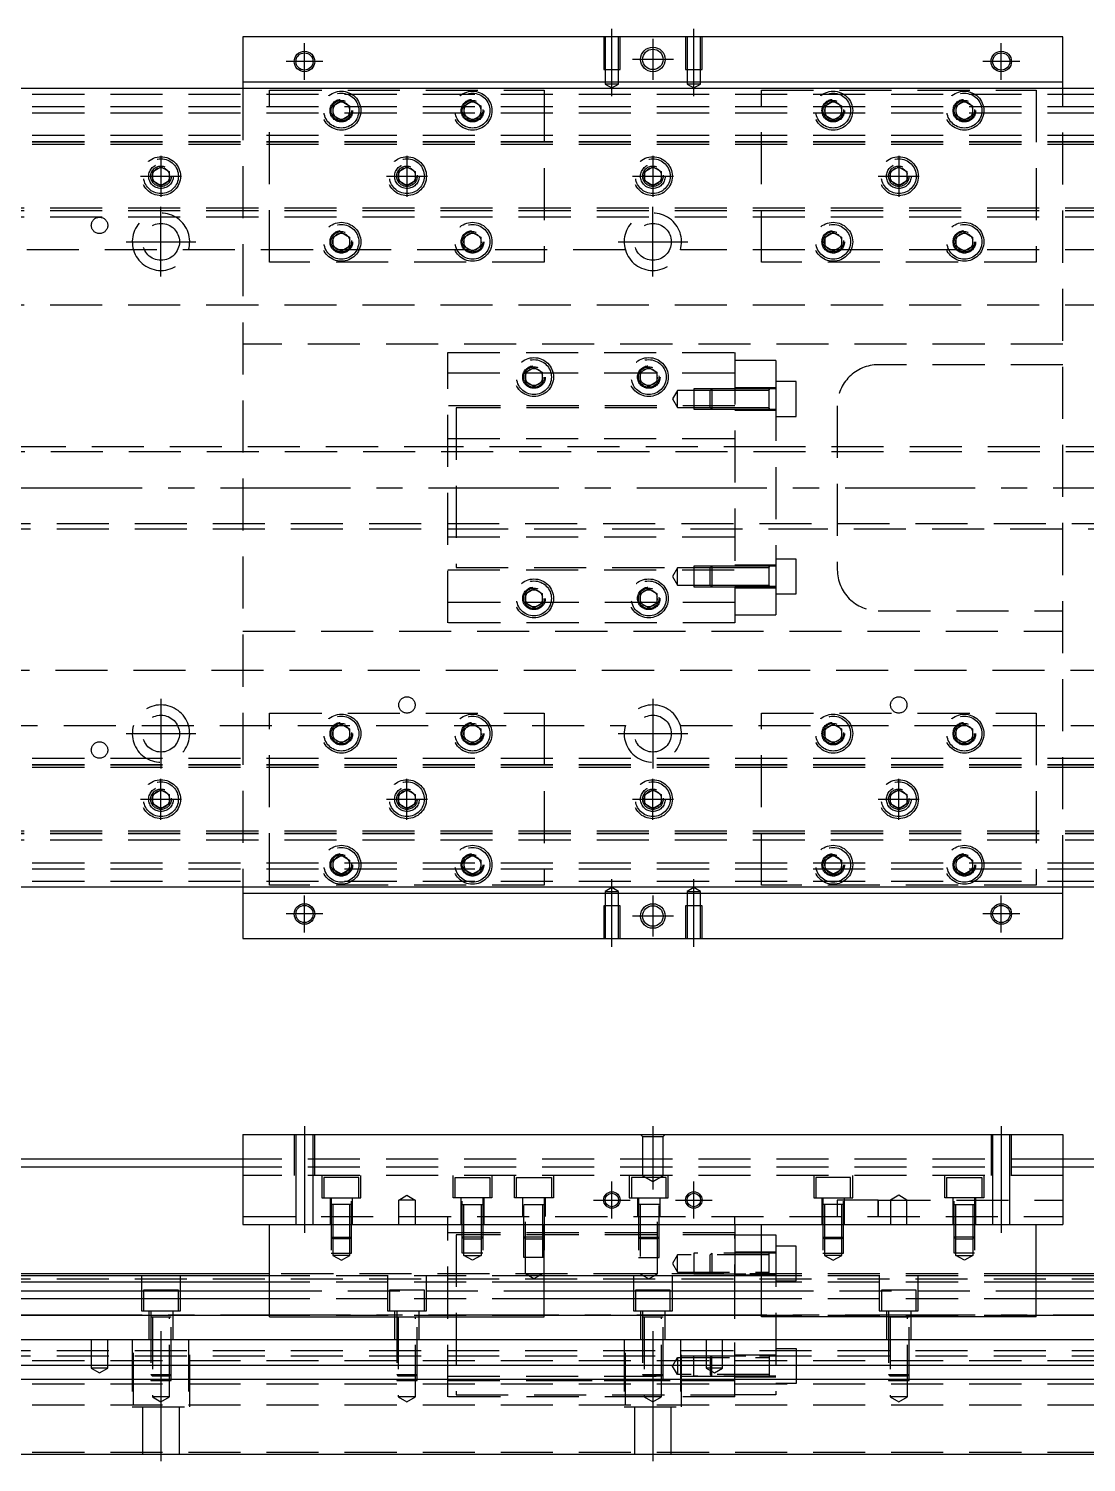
# Model space of a CAD drawing. Extents: x -13 to 990, y -270 to 112.
# Drawn here: x 244.7 to 502.7, y -237.8 to 112 of the extents above; entities that cross this region are included whole.
import ezdxf

# ---------------------------------------------------------------- set-up
doc = ezdxf.new("R2010")
doc.units = 0
doc.linetypes.add('CENTER', pattern=[50.8, 31.75, -6.35, 6.35, -6.35])
doc.linetypes.add('DASHED', pattern=[19.05, 12.7, -6.35])
doc.layers.get('0').update_dxf_attribs({"linetype": 'CONTINUOUS'})
doc.layers.add('CENTER', color=1, linetype='CENTER')

msp = doc.modelspace()

# ---------------------------------------------------------------- linework, layer by layer
at = {"color": 7, "linetype": 'CONTINUOUS'}
for p, q in [((497, 110), (297, 110)), ((297, 110), (297, 99)), ((497, 99), (497, 110)), ((297, 99), (497, 99)), ((297, 99), (297, 97.5)), ((497, 97.5), (497, 99)), ((3, 97.5), (791, 97.5)), ((791, -97.5), (3, -97.5)), ((297, -97.5), (297, -99)), ((497, -99), (497, -97.5)), ((497, -99), (297, -99)), ((297, -99), (297, -110)), ((497, -110), (497, -99)), ((297, -110), (497, -110)), ((297, -157.79), (297, -179.79)), ((297, -157.79), (497, -157.79)), ((497, -157.79), (497, -179.79)), ((297, -163.79), (3, -163.79)), ((791, -163.79), (497, -163.79)), ((297, -165.79), (11, -165.79)), ((783, -165.79), (497, -165.79)), ((297, -179.79), (497, -179.79)), ((303.5, -202.29), (303.5, -179.79)), ((370.5, -202.29), (370.5, -179.79)), ((417, -179.79), (417, -192.29)), ((423.5, -202.29), (423.5, -179.79)), ((490.5, -202.29), (490.5, -179.79)), ((417, -182.29), (423.5, -182.29)), ((303.5, -192.29), (17, -192.29)), ((303.5, -191.79), (45, -191.79)), ((423.5, -192.29), (370.5, -192.29)), ((720, -191.79), (490.5, -191.79)), ((777, -192.29), (490.5, -192.29)), ((303.5, -193.829608), (17, -193.829608)), ((423.5, -193.829608), (370.5, -193.829608)), ((777, -193.829608), (490.5, -193.829608)), ((17, -195.950392), (303.5, -195.950392)), ((303.5, -197.860532), (17, -197.860532)), ((370.5, -195.950392), (423.5, -195.950392)), ((423.5, -197.860532), (370.5, -197.860532)), ((490.5, -195.950392), (777, -195.950392)), ((777, -197.860532), (490.5, -197.860532)), ((303.5, -201.971934), (17, -201.971934)), ((303.5, -202.29), (370.5, -202.29)), ((423.5, -201.971934), (370.5, -201.971934)), ((490.5, -202.29), (423.5, -202.29)), ((777, -201.971934), (490.5, -201.971934)), ((17, -207.79), (777, -207.79)), ((17, -214.09), (777, -214.09)), ((17, -217.49), (777, -217.49)), ((17, -235.79), (777, -235.79))]:
    msp.add_line(p, q, dxfattribs=at)
at = {"color": 3, "linetype": 'DASHED'}
for p, q in [((385.000006, 110), (385.000006, 102)), ((385.35, 110), (385.35, 102)), ((388.65, 102), (388.65, 110)), ((388.999994, 102), (388.999994, 110)), ((405.000006, 110), (405.000006, 102)), ((405.35, 110), (405.35, 102)), ((408.65, 102), (408.65, 110)), ((408.999994, 102), (408.999994, 110)), ((385.000006, 102), (388.999994, 102)), ((385.35, 102), (385.35, 98.5)), ((388.65, 98.5), (388.65, 102)), ((405.000006, 102), (408.999994, 102)), ((405.35, 102), (405.35, 98.5)), ((408.65, 98.5), (408.65, 102)), ((388.65, 98.5), (385.35, 98.5)), ((385.35, 98.5), (387, 97.547372)), ((387, 97.547372), (388.65, 98.5)), ((408.65, 98.5), (405.35, 98.5)), ((405.35, 98.5), (407, 97.547372)), ((407, 97.547372), (408.65, 98.5)), ((17, 96), (777, 96)), ((297, 97.5), (297, -97.5)), ((303.5, 97), (370.5, 97)), ((303.5, 55), (303.5, 97)), ((370.5, 97), (370.5, 55)), ((423.5, 55), (423.5, 97)), ((423.5, 97), (490.5, 97)), ((490.5, 97), (490.5, 55)), ((497, -97.5), (497, 97.5)), ((17, 93), (777, 93)), ((17, 91.5), (777, 91.5)), ((318.5, 92), (318.512884, 92.253488)), ((319, 93.1547), (321, 94.309402)), ((319, 90.8453), (319, 93.1547)), ((321, 94.309402), (323, 93.1547)), ((323, 93.1547), (323, 90.8453)), ((351, 93.1547), (353, 94.309402)), ((351, 90.8453), (351, 93.1547)), ((353, 94.309402), (355, 93.1547)), ((355, 93.1547), (355, 90.8453)), ((355.483582, 92.286038), (355.5, 92)), ((439, 93.1547), (441, 94.309402)), ((439, 90.8453), (439, 93.1547)), ((441, 94.309402), (443, 93.1547)), ((443, 93.1547), (443, 90.8453)), ((443.483582, 92.286038), (443.5, 92)), ((471, 93.1547), (473, 94.309402)), ((471, 90.8453), (471, 93.1547)), ((473, 94.309402), (475, 93.1547)), ((475, 93.1547), (475, 90.8453)), ((475.483582, 92.286038), (475.5, 92)), ((321, 89.690598), (319, 90.8453)), ((323, 90.8453), (321, 89.690598)), ((353, 89.690598), (351, 90.8453)), ((355, 90.8453), (353, 89.690598)), ((441, 89.690598), (439, 90.8453)), ((443, 90.8453), (441, 89.690598)), ((473, 89.690598), (471, 90.8453)), ((475, 90.8453), (473, 89.690598)), ((17, 86), (777, 86)), ((17, 84.460392), (777, 84.460392)), ((17, 84.403994), (777, 84.403994)), ((17, 83.8), (777, 83.8)), ((275, 77.1547), (277, 78.309402)), ((275, 74.8453), (275, 77.1547)), ((277, 78.309402), (279, 77.1547)), ((279, 77.1547), (279, 74.8453)), ((335, 77.1547), (337, 78.309402)), ((335, 74.8453), (335, 77.1547)), ((337, 78.309402), (339, 77.1547)), ((339, 77.1547), (339, 74.8453)), ((395, 77.1547), (397, 78.309402)), ((395, 74.8453), (395, 77.1547)), ((397, 78.309402), (399, 77.1547)), ((399, 77.1547), (399, 74.8453)), ((455, 77.1547), (457, 78.309402)), ((455, 74.8453), (455, 77.1547)), ((457, 78.309402), (459, 77.1547)), ((459, 77.1547), (459, 74.8453)), ((274.5, 76), (274.534018, 76.411016)), ((277, 73.690598), (275, 74.8453)), ((279, 74.8453), (277, 73.690598)), ((337, 73.690598), (335, 74.8453)), ((339, 74.8453), (337, 73.690598)), ((339.483582, 76.286038), (339.5, 76)), ((397, 73.690598), (395, 74.8453)), ((399, 74.8453), (397, 73.690598)), ((399.483582, 76.286038), (399.5, 76)), ((454.5, 76), (454.534018, 76.411016)), ((457, 73.690598), (455, 74.8453)), ((459, 74.8453), (457, 73.690598)), ((777, 68.2), (17, 68.2)), ((777, 67.596006), (17, 67.596006)), ((777, 67.539608), (17, 67.539608)), ((777, 66), (17, 66)), ((319, 61.1547), (321, 62.309402)), ((319, 58.8453), (319, 61.1547)), ((321, 62.309402), (323, 61.1547)), ((323, 61.1547), (323, 58.8453)), ((323.483582, 60.286038), (323.5, 60)), ((350.5, 60), (350.518502, 60.303588)), ((351, 61.1547), (353, 62.309402)), ((351, 58.8453), (351, 61.1547)), ((353, 62.309402), (355, 61.1547)), ((355, 61.1547), (355, 58.8453)), ((439, 61.1547), (441, 62.309402)), ((439, 58.8453), (439, 61.1547)), ((441, 62.309402), (443, 61.1547)), ((443, 61.1547), (443, 58.8453)), ((443.483582, 60.286038), (443.5, 60)), ((470.5, 60), (470.512884, 60.253488)), ((471, 61.1547), (473, 62.309402)), ((471, 58.8453), (471, 61.1547)), ((473, 62.309402), (475, 61.1547)), ((475, 61.1547), (475, 58.8453)), ((390.291796, 58), (43.708204, 58)), ((321, 57.690598), (319, 58.8453)), ((323, 58.8453), (321, 57.690598)), ((353, 57.690598), (351, 58.8453)), ((355, 58.8453), (353, 57.690598)), ((510.291796, 58), (403.708204, 58)), ((441, 57.690598), (439, 58.8453)), ((443, 58.8453), (441, 57.690598)), ((473, 57.690598), (471, 58.8453)), ((475, 58.8453), (473, 57.690598)), ((370.5, 55), (303.5, 55)), ((490.5, 55), (423.5, 55)), ((777, 44.5), (22.640312, 44.5)), ((497, 35), (297, 35)), ((347, 33), (417, 33)), ((347, -33), (347, 33)), ((417, 33), (417, -33)), ((347, 28), (417, 28)), ((366, 28.1547), (368, 29.309402)), ((366, 25.8453), (366, 28.1547)), ((368, 29.309402), (370, 28.1547)), ((370, 28.1547), (370, 25.8453)), ((394, 28.1547), (396, 29.309402)), ((394, 25.8453), (394, 28.1547)), ((396, 29.309402), (398, 28.1547)), ((398, 28.1547), (398, 25.8453)), ((427, 31), (417, 31)), ((427, 31), (427, 24.098756)), ((497, 30), (452, 30)), ((365.5, 27), (365.518502, 27.303588)), ((368, 24.690598), (366, 25.8453)), ((370, 25.8453), (368, 24.690598)), ((396, 24.690598), (394, 25.8453)), ((398, 25.8453), (396, 24.690598)), ((398.483582, 27.286038), (398.5, 27)), ((432, 25.900636), (427, 25.900636)), ((432, 17.400636), (432, 25.900636)), ((403, 23.750636), (401.787564, 21.650636)), ((401.787564, 21.650636), (403, 19.550636)), ((403, 19.550636), (403, 23.750636)), ((407, 23.750636), (403, 23.750636)), ((407, 24.15063), (407, 19.15064)), ((411.39998, 24.15063), (407, 24.15063)), ((410.99998, 23.750636), (407, 23.750636)), ((411.4, 24.150636), (411, 23.750636)), ((411, 19.550636), (411, 23.750636)), ((417, 23.750636), (411, 23.750636)), ((417, 23.750636), (411, 23.750636)), ((411.4, 24.150636), (411.4, 19.150636)), ((417, 24.150636), (411.4, 24.150636)), ((417, 24.15063), (411.4, 24.15063)), ((427, 24.400636), (417, 24.400636)), ((427, 24.098756), (417, 24.098756)), ((425.405, 24.150636), (417.00002, 24.150636)), ((425.4, 23.750636), (417.00002, 23.750636)), ((427, 24.150636), (425.395, 24.150636)), ((425.4, 19.15063), (425.4, 24.15064)), ((425.4, 19.15063), (425.4, 24.15064)), ((425.4, 23.893236), (425.4, 24.150636)), ((425.4, 24.150636), (425.4, 23.893186)), ((427, 24.098756), (427, -24.098756)), ((417, 20), (347, 20)), ((349, 19.5), (349, -19.5)), ((417, 19.5), (349, 19.5)), ((403, 19.550636), (407, 19.550636)), ((407, 19.550636), (410.99998, 19.550636)), ((407, 19.15064), (411.39998, 19.15064)), ((411, 19.550636), (417, 19.550636)), ((411, 19.550636), (411.4, 19.150636)), ((411, 19.550636), (417, 19.550636)), ((411.4, 19.15064), (417, 19.15064)), ((411.4, 19.150636), (417, 19.150636)), ((417, 18.900636), (427, 18.900636)), ((417.00002, 19.550636), (425.4, 19.550636)), ((417.00002, 19.150636), (425.405, 19.150636)), ((425.395, 19.150636), (427, 19.150636)), ((425.4, 19.408102), (425.4, 19.150636)), ((425.4, 19.150636), (425.4, 19.408084)), ((442, 20), (442, -20)), ((427, 17.400636), (432, 17.400636)), ((347, 12), (417, 12)), ((348.99998, 10), (42, 10)), ((720, 8.75), (42, 8.75)), ((427, 10), (349, 10)), ((427, 10), (349, 10)), ((427, 9.999994), (349, 9.999994)), ((720.005, 10), (427.00002, 10)), ((42, -8.75), (720, -8.75)), ((42, -10), (348.99998, -10)), ((349, -9.999994), (427, -9.999994)), ((349, -10), (427, -10)), ((349, -10), (427, -10)), ((427.00002, -10), (720.005, -10)), ((347, -12), (417, -12)), ((432, -17.400636), (427, -17.400636)), ((432, -25.900636), (432, -17.400636)), ((347, -20), (417, -20)), ((349, -19.5), (417, -19.5)), ((403, -19.550636), (401.787564, -21.650636)), ((403, -23.750636), (403, -19.550636)), ((407, -19.550636), (403, -19.550636)), ((407, -19.15064), (407, -24.15063)), ((411.39998, -19.15064), (407, -19.15064)), ((410.99998, -19.550636), (407, -19.550636)), ((411.4, -19.150636), (411, -19.550636)), ((411, -23.750636), (411, -19.550636)), ((417, -19.550636), (411, -19.550636)), ((417, -19.550636), (411, -19.550636)), ((411.4, -19.150636), (411.4, -24.150636)), ((417, -19.150636), (411.4, -19.150636)), ((417, -19.15064), (411.4, -19.15064)), ((427, -18.900636), (417, -18.900636)), ((425.405, -19.150636), (417.00002, -19.150636)), ((425.4, -19.550636), (417.00002, -19.550636)), ((427, -19.150636), (425.395, -19.150636)), ((425.4, -24.15064), (425.4, -19.15063)), ((425.4, -24.15064), (425.4, -19.15063)), ((425.4, -19.550636), (425.4, -19.15063)), ((425.4, -19.408034), (425.4, -19.150636)), ((425.4, -19.150636), (425.4, -19.408084)), ((401.787564, -21.650636), (403, -23.750636)), ((403, -23.750636), (407, -23.750636)), ((407, -23.750636), (410.99998, -23.750636)), ((407, -24.15063), (411.39998, -24.15063)), ((411, -23.750636), (417, -23.750636)), ((411, -23.750636), (411.4, -24.150636)), ((411, -23.750636), (417, -23.750636)), ((411.4, -24.15063), (417, -24.15063)), ((411.4, -24.150636), (417, -24.150636)), ((427, -24.098756), (417, -24.098756)), ((417, -24.400636), (427, -24.400636)), ((417.00002, -23.750636), (425.4, -23.750636)), ((417.00002, -24.150636), (425.405, -24.150636)), ((425.395, -24.150636), (427, -24.150636)), ((425.4, -24.15064), (425.4, -23.750636)), ((425.4, -23.893168), (425.4, -24.150636)), ((425.4, -24.150636), (425.4, -23.893186)), ((427, -24.098756), (427, -31)), ((365.5, -27), (365.518502, -26.696412)), ((366, -25.8453), (368, -24.690598)), ((366, -28.1547), (366, -25.8453)), ((368, -24.690598), (370, -25.8453)), ((370, -25.8453), (370, -28.1547)), ((394, -25.8453), (396, -24.690598)), ((394, -28.1547), (394, -25.8453)), ((396, -24.690598), (398, -25.8453)), ((398, -25.8453), (398, -28.1547)), ((398.483582, -26.713962), (398.5, -27)), ((427, -25.900636), (432, -25.900636)), ((417, -28), (347, -28)), ((368, -29.309402), (366, -28.1547)), ((370, -28.1547), (368, -29.309402)), ((396, -29.309402), (394, -28.1547)), ((398, -28.1547), (396, -29.309402)), ((417, -31), (427, -31)), ((452, -30), (497, -30)), ((417, -33), (347, -33)), ((297, -35), (497, -35)), ((22.640312, -44.5), (777, -44.5)), ((303.5, -97), (303.5, -55)), ((303.5, -55), (370.5, -55)), ((370.5, -55), (370.5, -97)), ((423.5, -55), (490.5, -55)), ((423.5, -97), (423.5, -55)), ((490.5, -55), (490.5, -97)), ((43.708204, -58), (390.291796, -58)), ((319, -58.8453), (321, -57.690598)), ((319, -61.1547), (319, -58.8453)), ((321, -57.690598), (323, -58.8453)), ((323, -58.8453), (323, -61.1547)), ((351, -58.8453), (353, -57.690598)), ((351, -61.1547), (351, -58.8453)), ((353, -57.690598), (355, -58.8453)), ((355, -58.8453), (355, -61.1547)), ((403.708204, -58), (510.291796, -58)), ((439, -58.8453), (441, -57.690598)), ((439, -61.1547), (439, -58.8453)), ((441, -57.690598), (443, -58.8453)), ((443, -58.8453), (443, -61.1547)), ((471, -58.8453), (473, -57.690598)), ((471, -61.1547), (471, -58.8453)), ((473, -57.690598), (475, -58.8453)), ((475, -58.8453), (475, -61.1547)), ((321, -62.309402), (319, -61.1547)), ((323, -61.1547), (321, -62.309402)), ((323.483582, -59.713962), (323.5, -60)), ((350.5, -60), (350.512884, -59.746512)), ((353, -62.309402), (351, -61.1547)), ((355, -61.1547), (353, -62.309402)), ((441, -62.309402), (439, -61.1547)), ((443, -61.1547), (441, -62.309402)), ((443.483582, -59.713962), (443.5, -60)), ((470.5, -60), (470.512884, -59.746512)), ((473, -62.309402), (471, -61.1547)), ((475, -61.1547), (473, -62.309402)), ((17, -66), (777, -66)), ((17, -67.539608), (777, -67.539608)), ((17, -67.596006), (777, -67.596006)), ((17, -68.2), (777, -68.2)), ((275, -74.8453), (277, -73.690598)), ((275, -77.1547), (275, -74.8453)), ((277, -73.690598), (279, -74.8453)), ((279, -74.8453), (279, -77.1547)), ((279.483582, -75.713962), (279.5, -76)), ((334.5, -76), (334.534018, -75.588984)), ((335, -74.8453), (337, -73.690598)), ((335, -77.1547), (335, -74.8453)), ((337, -73.690598), (339, -74.8453)), ((339, -74.8453), (339, -77.1547)), ((395, -74.8453), (397, -73.690598)), ((395, -77.1547), (395, -74.8453)), ((397, -73.690598), (399, -74.8453)), ((399, -74.8453), (399, -77.1547)), ((399.483582, -75.713962), (399.5, -76)), ((455, -74.8453), (457, -73.690598)), ((455, -77.1547), (455, -74.8453)), ((457, -73.690598), (459, -74.8453)), ((459, -74.8453), (459, -77.1547)), ((459.483582, -75.713962), (459.5, -76)), ((277, -78.309402), (275, -77.1547)), ((279, -77.1547), (277, -78.309402)), ((337, -78.309402), (335, -77.1547)), ((339, -77.1547), (337, -78.309402)), ((397, -78.309402), (395, -77.1547)), ((399, -77.1547), (397, -78.309402)), ((457, -78.309402), (455, -77.1547)), ((459, -77.1547), (457, -78.309402)), ((777, -83.8), (17, -83.8)), ((777, -84.403994), (17, -84.403994)), ((777, -84.460392), (17, -84.460392)), ((777, -86), (17, -86)), ((319, -90.8453), (321, -89.690598)), ((319, -93.1547), (319, -90.8453)), ((321, -89.690598), (323, -90.8453)), ((323, -90.8453), (323, -93.1547)), ((351, -90.8453), (353, -89.690598)), ((351, -93.1547), (351, -90.8453)), ((353, -89.690598), (355, -90.8453)), ((355, -90.8453), (355, -93.1547)), ((439, -90.8453), (441, -89.690598)), ((439, -93.1547), (439, -90.8453)), ((441, -89.690598), (443, -90.8453)), ((443, -90.8453), (443, -93.1547)), ((471, -90.8453), (473, -89.690598)), ((471, -93.1547), (471, -90.8453)), ((473, -89.690598), (475, -90.8453)), ((475, -90.8453), (475, -93.1547)), ((17, -91.5), (777, -91.5)), ((17, -93), (777, -93)), ((321, -94.309402), (319, -93.1547)), ((323, -93.1547), (321, -94.309402)), ((323.483582, -91.713962), (323.5, -92)), ((350.5, -92), (350.518502, -91.696412)), ((353, -94.309402), (351, -93.1547)), ((355, -93.1547), (353, -94.309402)), ((438.5, -92), (438.518502, -91.696412)), ((441, -94.309402), (439, -93.1547)), ((443, -93.1547), (441, -94.309402)), ((470.5, -92), (470.512884, -91.746512)), ((473, -94.309402), (471, -93.1547)), ((475, -93.1547), (473, -94.309402)), ((17, -96), (777, -96)), ((370.5, -97), (303.5, -97)), ((387, -97.547372), (385.35, -98.5)), ((388.65, -98.5), (387, -97.547372)), ((407, -97.547372), (405.35, -98.5)), ((408.65, -98.5), (407, -97.547372)), ((490.5, -97), (423.5, -97)), ((385.35, -98.5), (388.65, -98.5)), ((385.35, -98.5), (385.35, -102)), ((388.65, -102), (388.65, -98.5)), ((405.35, -98.5), (408.65, -98.5)), ((405.35, -98.5), (405.35, -102)), ((408.65, -102), (408.65, -98.5)), ((388.999994, -102), (385.000006, -102)), ((385.000006, -102), (385.000006, -110)), ((385.35, -102), (385.35, -110)), ((388.65, -110), (388.65, -102)), ((388.999994, -110), (388.999994, -102)), ((408.999994, -102), (405.000006, -102)), ((405.000006, -102), (405.000006, -110)), ((405.35, -102), (405.35, -110)), ((408.65, -110), (408.65, -102)), ((408.999994, -110), (408.999994, -102)), ((309.500006, -157.79), (309.500006, -167.79)), ((309.9, -157.79), (309.9, -167.79)), ((314.1, -167.79), (314.1, -157.79)), ((314.499994, -167.79), (314.499994, -157.79)), ((394.5, -158.29), (394, -157.79)), ((394.5, -158.29), (394.5, -167.79)), ((394.5, -158.29), (399.5, -158.29)), ((399.5, -158.29), (400, -157.79)), ((399.5, -167.79), (399.5, -158.29)), ((479.500006, -157.79), (479.500006, -167.79)), ((479.9, -157.79), (479.9, -167.79)), ((484.1, -167.79), (484.1, -157.79)), ((484.499994, -167.79), (484.499994, -157.79)), ((497, -163.79), (297, -163.79)), ((497, -165.79), (297, -165.79)), ((497, -167.79), (297, -167.79)), ((309.9, -167.79), (309.9, -179.79)), ((314.1, -179.79), (314.1, -167.79)), ((316.25, -167.79), (316.25, -173.29)), ((325.75, -173.29), (325.75, -167.79)), ((348.25, -173.29), (348.25, -167.79)), ((357.75, -167.79), (357.75, -173.29)), ((363.25, -173.29), (363.25, -167.79)), ((372.75, -167.79), (372.75, -173.29)), ((391.25, -167.79), (391.25, -173.29)), ((399.5, -167.79), (394.5, -167.79)), ((394.5, -167.79), (397, -169.233376)), ((397, -169.233376), (399.5, -167.79)), ((400.75, -173.29), (400.75, -167.79)), ((436.25, -167.79), (436.25, -173.29)), ((445.75, -173.29), (445.75, -167.79)), ((468.25, -173.29), (468.25, -167.79)), ((477.75, -167.79), (477.75, -173.29)), ((479.9, -167.79), (479.9, -179.79)), ((484.1, -179.79), (484.1, -167.79)), ((325.25, -168.29), (316.75, -168.29)), ((316.75, -168.29), (316.75, -173.29)), ((325.25, -173.29), (325.25, -168.29)), ((348.75, -168.29), (357.25, -168.29)), ((348.75, -173.29), (348.75, -168.29)), ((357.25, -168.29), (357.25, -173.29)), ((363.75, -168.29), (372.25, -168.29)), ((363.75, -173.29), (363.75, -168.29)), ((372.25, -168.29), (372.25, -173.29)), ((400.25, -168.29), (391.75, -168.29)), ((391.75, -168.29), (391.75, -173.29)), ((400.25, -173.29), (400.25, -168.29)), ((445.25, -168.29), (436.75, -168.29)), ((436.75, -168.29), (436.75, -173.29)), ((445.25, -173.29), (445.25, -168.29)), ((468.75, -168.29), (477.25, -168.29)), ((468.75, -173.29), (468.75, -168.29)), ((477.25, -168.29), (477.25, -173.29)), ((316.25, -173.29), (325.75, -173.29)), ((318.25, -173.29), (318.25, -179.79)), ((323.500006, -174.89), (318.499994, -174.89)), ((318.500006, -173.29), (318.500006, -186.79)), ((318.9, -174.89), (318.9, -187.29)), ((323.1, -187.29), (323.1, -174.89)), ((323.499994, -186.79), (323.499994, -173.29)), ((323.75, -179.79), (323.75, -173.29)), ((335, -173.79), (337, -172.6353)), ((337, -173.79), (335, -173.79)), ((335, -179.79), (335, -173.79)), ((337, -172.6353), (339, -173.79)), ((339, -173.79), (337, -173.79)), ((339, -173.79), (339, -179.79)), ((357.75, -173.29), (348.25, -173.29)), ((350.25, -179.79), (350.25, -173.29)), ((350.499994, -174.89), (355.500006, -174.89)), ((350.500006, -186.79), (350.500006, -173.29)), ((350.9, -187.29), (350.9, -174.89)), ((355.1, -174.89), (355.1, -187.29)), ((355.499994, -173.29), (355.499994, -186.79)), ((355.75, -173.29), (355.75, -179.79)), ((372.75, -173.29), (363.25, -173.29)), ((365.25, -177.79), (365.25, -173.29)), ((365.499994, -174.89), (370.500006, -174.89)), ((365.500006, -187.79), (365.500006, -173.29)), ((365.9, -191.79), (365.9, -174.89)), ((370.1, -174.89), (370.1, -191.79)), ((370.499994, -173.29), (370.499994, -187.79)), ((370.75, -173.29), (370.75, -177.79)), ((391.25, -173.29), (400.75, -173.29)), ((393.25, -173.29), (393.25, -177.79)), ((398.500006, -174.89), (393.499994, -174.89)), ((393.500006, -173.29), (393.500006, -187.79)), ((393.9, -174.89), (393.9, -191.79)), ((398.1, -191.79), (398.1, -174.89)), ((398.499994, -187.79), (398.499994, -173.29)), ((398.75, -177.79), (398.75, -173.29)), ((436.25, -173.29), (445.75, -173.29)), ((438.25, -173.29), (438.25, -179.79)), ((443.500006, -174.89), (438.499994, -174.89)), ((438.500006, -173.29), (438.500006, -186.79)), ((438.9, -174.89), (438.9, -187.29)), ((442, -173.79), (442, -177.79)), ((452, -173.79), (442, -173.79)), ((443.1, -187.29), (443.1, -174.89)), ((443.499994, -186.79), (443.499994, -173.29)), ((443.75, -179.79), (443.75, -173.29)), ((452, -173.79), (497, -173.79)), ((452, -177.79), (452, -173.79)), ((452, -173.79), (452, -177.79)), ((457, -172.6353), (455, -173.79)), ((455, -173.79), (457, -173.79)), ((455, -173.79), (455, -179.79)), ((459, -173.79), (457, -172.6353)), ((457, -173.79), (459, -173.79)), ((459, -179.79), (459, -173.79)), ((477.75, -173.29), (468.25, -173.29)), ((470.25, -179.79), (470.25, -173.29)), ((470.499994, -174.89), (475.500006, -174.89)), ((470.500006, -186.79), (470.500006, -173.29)), ((470.9, -187.29), (470.9, -174.89)), ((475.1, -174.89), (475.1, -187.29)), ((475.499994, -173.29), (475.499994, -186.79)), ((475.75, -173.29), (475.75, -179.79)), ((297, -177.79), (497, -177.79)), ((347, -179.79), (347, -177.79)), ((417, -179.79), (417, -177.79)), ((347, -221.79), (347, -179.79)), ((417, -181.79), (347, -181.79)), ((318.5, -182.89), (323.5, -182.89)), ((318.5, -182.89), (318.9, -183.29)), ((323.1, -183.29), (318.9, -183.29)), ((323.1, -183.29), (323.5, -182.89)), ((417, -182.29), (349, -182.29)), ((349, -182.29), (349, -221.29)), ((355.5, -182.89), (350.5, -182.89)), ((350.9, -183.29), (350.5, -182.89)), ((350.9, -183.29), (355.1, -183.29)), ((355.5, -182.89), (355.1, -183.29)), ((370.5, -182.89), (365.5, -182.89)), ((365.9, -183.29), (365.5, -182.89)), ((365.9, -183.29), (370.1, -183.29)), ((370.5, -182.89), (370.1, -183.29)), ((393.5, -182.89), (398.5, -182.89)), ((393.5, -182.89), (393.9, -183.29)), ((398.1, -183.29), (393.9, -183.29)), ((398.1, -183.29), (398.5, -182.89)), ((417, -221.29), (417, -182.29)), ((423.5, -182.29), (427, -182.29)), ((427, -182.29), (427, -221.29)), ((432, -185.04), (427, -185.04)), ((432, -193.54), (432, -185.04)), ((438.5, -182.89), (443.5, -182.89)), ((438.5, -182.89), (438.9, -183.29)), ((443.1, -183.29), (438.9, -183.29)), ((443.1, -183.29), (443.5, -182.89)), ((475.5, -182.89), (470.5, -182.89)), ((470.9, -183.29), (470.5, -182.89)), ((470.9, -183.29), (475.1, -183.29)), ((475.5, -182.89), (475.1, -183.29)), ((318.500006, -186.79), (323.499994, -186.79)), ((323.1, -187.29), (318.9, -187.29)), ((318.9, -187.29), (321, -188.502436)), ((321, -188.502436), (323.1, -187.29)), ((355.499994, -186.79), (350.500006, -186.79)), ((350.9, -187.29), (355.1, -187.29)), ((353, -188.502436), (350.9, -187.29)), ((355.1, -187.29), (353, -188.502436)), ((370.499994, -187.79), (365.500006, -187.79)), ((393.500006, -187.79), (398.499994, -187.79)), ((403, -187.19), (401.787564, -189.29)), ((403, -191.39), (403, -187.19)), ((425.4, -187.19), (403, -187.19)), ((407, -186.790006), (407, -191.789994)), ((427, -186.790006), (407, -186.790006)), ((411.4, -186.79), (411, -187.19)), ((411, -191.39), (411, -187.19)), ((411.4, -186.79), (411.4, -191.79)), ((427, -186.54), (417, -186.54)), ((425.4, -191.790006), (425.4, -186.789994)), ((438.500006, -186.79), (443.499994, -186.79)), ((443.1, -187.29), (438.9, -187.29)), ((438.9, -187.29), (441, -188.502436)), ((441, -188.502436), (443.1, -187.29)), ((475.499994, -186.79), (470.500006, -186.79)), ((470.9, -187.29), (475.1, -187.29)), ((473, -188.502436), (470.9, -187.29)), ((475.1, -187.29), (473, -188.502436)), ((272.25, -192.29), (272.25, -200.79)), ((281.75, -200.79), (281.75, -192.29)), ((490.5, -191.79), (303.5, -191.79)), ((370.5, -192.29), (303.5, -192.29)), ((332.25, -192.29), (332.25, -200.79)), ((341.75, -200.79), (341.75, -192.29)), ((365.9, -191.79), (370.1, -191.79)), ((368, -193.002436), (365.9, -191.79)), ((370.1, -191.79), (368, -193.002436)), ((392.25, -192.29), (392.25, -200.79)), ((398.1, -191.79), (393.9, -191.79)), ((393.9, -191.79), (396, -193.002436)), ((396, -193.002436), (398.1, -191.79)), ((401.75, -200.79), (401.75, -192.29)), ((401.787564, -189.29), (403, -191.39)), ((403, -191.39), (425.4, -191.39)), ((407, -191.789994), (427, -191.789994)), ((411, -191.39), (411.4, -191.79)), ((417, -192.04), (427, -192.04)), ((417, -221.79), (417, -192.29)), ((490.5, -192.29), (423.5, -192.29)), ((452.25, -192.29), (452.25, -200.79)), ((461.75, -200.79), (461.75, -192.29)), ((42, -193.04), (720, -193.04)), ((281.25, -195.79), (272.75, -195.79)), ((272.75, -195.79), (272.75, -200.79)), ((281.25, -200.79), (281.25, -195.79)), ((370.5, -193.829608), (303.5, -193.829608)), ((341.25, -195.79), (332.75, -195.79)), ((332.75, -195.79), (332.75, -200.79)), ((341.25, -200.79), (341.25, -195.79)), ((401.25, -195.79), (392.75, -195.79)), ((392.75, -195.79), (392.75, -200.79)), ((401.25, -200.79), (401.25, -195.79)), ((490.5, -193.829608), (423.5, -193.829608)), ((427, -193.54), (432, -193.54)), ((461.25, -195.79), (452.75, -195.79)), ((452.75, -195.79), (452.75, -200.79)), ((461.25, -200.79), (461.25, -195.79)), ((303.5, -195.950392), (370.5, -195.950392)), ((370.5, -197.860532), (303.5, -197.860532)), ((423.5, -195.950392), (490.5, -195.950392)), ((490.5, -197.860532), (423.5, -197.860532)), ((272.25, -200.79), (281.75, -200.79)), ((274, -200.79), (274, -207.79)), ((279.500006, -202.39), (274.499994, -202.39)), ((274.500006, -200.79), (274.500006, -217.49)), ((274.9, -202.39), (274.9, -221.79)), ((279.1, -221.79), (279.1, -202.39)), ((279.499994, -217.49), (279.499994, -200.79)), ((280, -207.79), (280, -200.79)), ((370.5, -201.971934), (303.5, -201.971934)), ((332.25, -200.79), (341.75, -200.79)), ((334, -200.79), (334, -207.79)), ((339.500006, -202.39), (334.499994, -202.39)), ((334.500006, -200.79), (334.500006, -217.49)), ((334.9, -202.39), (334.9, -221.79)), ((339.1, -221.79), (339.1, -202.39)), ((339.499994, -217.49), (339.499994, -200.79)), ((340, -207.79), (340, -200.79)), ((392.25, -200.79), (401.75, -200.79)), ((394, -200.79), (394, -207.79)), ((399.500006, -202.39), (394.499994, -202.39)), ((394.500006, -200.79), (394.500006, -217.49)), ((394.9, -202.39), (394.9, -221.79)), ((399.1, -221.79), (399.1, -202.39)), ((399.499994, -217.49), (399.499994, -200.79)), ((400, -207.79), (400, -200.79)), ((490.5, -201.971934), (423.5, -201.971934)), ((452.25, -200.79), (461.75, -200.79)), ((454, -200.79), (454, -207.79)), ((459.500006, -202.39), (454.499994, -202.39)), ((454.500006, -200.79), (454.500006, -217.49)), ((454.9, -202.39), (454.9, -221.79)), ((459.1, -221.79), (459.1, -202.39)), ((459.499994, -217.49), (459.499994, -200.79)), ((460, -207.79), (460, -200.79)), ((260, -207.79), (260, -214.79)), ((264, -214.79), (264, -207.79)), ((270, -207.79), (270, -224.29)), ((270.291796, -223.79), (270.291796, -207.79)), ((283.708204, -207.79), (283.708204, -223.79)), ((284, -224.29), (284, -207.79)), ((390, -207.79), (390, -224.29)), ((390.291796, -223.79), (390.291796, -207.79)), ((403.708204, -207.79), (403.708204, -223.79)), ((404, -224.29), (404, -207.79)), ((410, -207.79), (410, -214.79)), ((414, -214.79), (414, -207.79)), ((17, -212.94), (777, -212.94)), ((42, -210.54), (720, -210.54)), ((42, -211.79), (720, -211.79)), ((401.787564, -214.29), (403, -212.19)), ((403, -212.19), (403, -216.39)), ((403, -212.19), (425.4, -212.19)), ((407, -216.789994), (407, -211.790006)), ((407, -211.790006), (427, -211.790006)), ((411, -212.19), (411.4, -211.79)), ((411, -212.19), (411, -216.39)), ((411.4, -216.79), (411.4, -211.79)), ((417, -211.54), (427, -211.54)), ((425.4, -211.789994), (425.4, -216.790006)), ((427, -210.04), (432, -210.04)), ((432, -210.04), (432, -218.54)), ((264, -214.79), (260, -214.79)), ((260, -214.79), (262, -215.9447)), ((262, -215.9447), (264, -214.79)), ((274.5, -216.39), (279.5, -216.39)), ((274.5, -216.39), (274.9, -216.79)), ((279.1, -216.79), (274.9, -216.79)), ((279.1, -216.79), (279.5, -216.39)), ((334.5, -216.39), (339.5, -216.39)), ((334.5, -216.39), (334.9, -216.79)), ((339.1, -216.79), (334.9, -216.79)), ((339.1, -216.79), (339.5, -216.39)), ((347, -216.79), (417, -216.79)), ((394.5, -216.39), (399.5, -216.39)), ((394.5, -216.39), (394.9, -216.79)), ((399.1, -216.79), (394.9, -216.79)), ((399.1, -216.79), (399.5, -216.39)), ((403, -216.39), (401.787564, -214.29)), ((425.4, -216.39), (403, -216.39)), ((427, -216.789994), (407, -216.789994)), ((414, -214.79), (410, -214.79)), ((410, -214.79), (412, -215.9447)), ((411.4, -216.79), (411, -216.39)), ((412, -215.9447), (414, -214.79)), ((454.5, -216.39), (459.5, -216.39)), ((454.5, -216.39), (454.9, -216.79)), ((459.1, -216.79), (454.9, -216.79)), ((459.1, -216.79), (459.5, -216.39)), ((17, -218.64), (777, -218.64)), ((274.500006, -217.49), (274.500006, -217.79)), ((274.500006, -217.79), (279.499994, -217.79)), ((279.499994, -217.79), (279.499994, -217.49)), ((334.500006, -217.49), (334.500006, -217.79)), ((334.500006, -217.79), (339.499994, -217.79)), ((339.499994, -217.79), (339.499994, -217.49)), ((347, -217.79), (417, -217.79)), ((369.499994, -217.79), (417, -217.79)), ((394.500006, -217.49), (394.500006, -217.79)), ((394.500006, -217.79), (399.499994, -217.79)), ((399.499994, -217.79), (399.499994, -217.49)), ((427, -217.04), (417, -217.04)), ((432, -218.54), (427, -218.54)), ((454.500006, -217.49), (454.500006, -217.79)), ((454.500006, -217.79), (459.499994, -217.79)), ((459.499994, -217.79), (459.499994, -217.49)), ((17, -223.79), (777, -223.79)), ((279.1, -221.79), (274.9, -221.79)), ((274.9, -221.79), (277, -223.002436)), ((277, -223.002436), (279.1, -221.79)), ((339.1, -221.79), (334.9, -221.79)), ((334.9, -221.79), (337, -223.002436)), ((337, -223.002436), (339.1, -221.79)), ((417, -221.79), (347, -221.79)), ((349, -221.29), (417, -221.29)), ((399.1, -221.79), (394.9, -221.79)), ((394.9, -221.79), (397, -223.002436)), ((397, -223.002436), (399.1, -221.79)), ((427, -221.29), (417, -221.29)), ((459.1, -221.79), (454.9, -221.79)), ((454.9, -221.79), (457, -223.002436)), ((457, -223.002436), (459.1, -221.79)), ((270, -224.29), (284, -224.29)), ((272.5, -224.29), (272.5, -235.79)), ((281.5, -235.79), (281.5, -224.29)), ((390, -224.29), (404, -224.29)), ((392.5, -224.29), (392.5, -235.79)), ((401.5, -235.79), (401.5, -224.29)), ((17, -235.29), (777, -235.29))]:
    msp.add_line(p, q, dxfattribs=at)
at = {"color": 3, "linetype": 'CONTINUOUS'}
for centre, radius in [((312, 104), 2.5), ((482, 104), 2.5), ((312, -104), 2.5), ((482, -104), 2.5), ((387, -173.79), 2), ((407, -173.79), 2)]:
    msp.add_circle(centre, radius, dxfattribs=at)
at = {"color": 7, "linetype": 'CONTINUOUS'}
for centre, radius in [((312, 104), 2.1), ((397, 104.5), 3), ((397, 104.5), 2.5), ((482, 104), 2.1), ((312, -104), 2.1), ((397, -104.5), 3), ((397, -104.5), 2.5), ((482, -104), 2.1), ((387, -173.79), 1.65), ((407, -173.79), 1.65)]:
    msp.add_circle(centre, radius, dxfattribs=at)
at = {"color": 3, "linetype": 'DASHED'}
for centre, radius in [((321, 92), 4.75), ((321, 92), 4.25), ((321, 92), 2.75), ((321, 92), 2.5), ((353, 92), 4.75), ((353, 92), 4.25), ((353, 92), 2.75), ((353, 92), 2.5), ((441, 92), 4.75), ((441, 92), 4.25), ((441, 92), 2.75), ((441, 92), 2.5), ((473, 92), 4.75), ((473, 92), 4.25), ((473, 92), 2.75), ((473, 92), 2.5), ((277, 76), 4.75), ((337, 76), 4.75), ((397, 76), 4.75), ((457, 76), 4.75), ((277, 76), 4.25), ((277, 76), 3), ((277, 76), 2.5), ((277, 76), 2.1), ((337, 76), 4.25), ((337, 76), 3), ((337, 76), 2.5), ((337, 76), 2.1), ((397, 76), 4.25), ((397, 76), 3), ((397, 76), 2.5), ((397, 76), 2.1), ((457, 76), 4.25), ((457, 76), 3), ((457, 76), 2.5), ((457, 76), 2.1), ((262, 64), 2), ((277, 60), 4.5), ((321, 60), 4.75), ((321, 60), 4.25), ((353, 60), 4.75), ((353, 60), 4.25), ((397, 60), 4.5), ((441, 60), 4.75), ((441, 60), 4.25), ((473, 60), 4.75), ((473, 60), 4.25), ((321, 60), 2.75), ((321, 60), 2.5), ((321, 60), 2.1), ((353, 60), 2.75), ((353, 60), 2.5), ((353, 60), 2.1), ((441, 60), 2.75), ((441, 60), 2.5), ((441, 60), 2.1), ((473, 60), 2.75), ((473, 60), 2.5), ((473, 60), 2.1), ((368, 27), 4.75), ((396, 27), 4.75), ((368, 27), 4.25), ((368, 27), 2.75), ((368, 27), 2.5), ((368, 27), 2.1), ((396, 27), 4.25), ((396, 27), 2.75), ((396, 27), 2.5), ((396, 27), 2.1), ((368, -27), 4.75), ((368, -27), 4.25), ((368, -27), 2.75), ((396, -27), 4.75), ((396, -27), 4.25), ((396, -27), 2.75), ((368, -27), 2.5), ((368, -27), 2.1), ((396, -27), 2.5), ((396, -27), 2.1), ((337, -53), 2), ((457, -53), 2), ((277, -60), 4.5), ((321, -60), 4.75), ((321, -60), 4.25), ((353, -60), 4.75), ((353, -60), 4.25), ((397, -60), 4.5), ((441, -60), 4.75), ((441, -60), 4.25), ((473, -60), 4.75), ((473, -60), 4.25), ((321, -60), 2.75), ((321, -60), 2.5), ((321, -60), 2.1), ((353, -60), 2.75), ((353, -60), 2.5), ((353, -60), 2.1), ((441, -60), 2.75), ((441, -60), 2.5), ((441, -60), 2.1), ((473, -60), 2.75), ((473, -60), 2.5), ((473, -60), 2.1), ((262, -64), 2), ((277, -76), 4.75), ((277, -76), 4.25), ((277, -76), 3), ((337, -76), 4.75), ((337, -76), 4.25), ((337, -76), 3), ((397, -76), 4.75), ((397, -76), 4.25), ((397, -76), 3), ((457, -76), 4.75), ((457, -76), 4.25), ((457, -76), 3), ((277, -76), 2.5), ((277, -76), 2.1), ((337, -76), 2.5), ((337, -76), 2.1), ((397, -76), 2.5), ((397, -76), 2.1), ((457, -76), 2.5), ((457, -76), 2.1), ((321, -92), 4.75), ((353, -92), 4.75), ((441, -92), 4.75), ((473, -92), 4.75), ((321, -92), 4.25), ((321, -92), 2.75), ((321, -92), 2.5), ((353, -92), 4.25), ((353, -92), 2.75), ((353, -92), 2.5), ((441, -92), 4.25), ((441, -92), 2.75), ((441, -92), 2.5), ((473, -92), 4.25), ((473, -92), 2.75), ((473, -92), 2.5)]:
    msp.add_circle(centre, radius, dxfattribs=at)
for centre, radius, start, end in [((321, 92), 2.1, 162.24721, 180), ((321, 92), 2.1, 180, 197.75279), ((321, 92), 2.1, 137.75279, 162.24721), ((321, 92), 2.1, 197.75279, 222.24721), ((321, 92), 2.1, 102.24721, 137.75279), ((321, 92), 2.1, 77.75279, 102.24721), ((321, 92), 2.1, 42.24721, 77.75279), ((321, 92), 2.1, 17.75279, 42.24721), ((321, 92), 2.1, 317.75279, 342.24721), ((321, 92), 2.1, 342.24721, 17.75279), ((353, 92), 2.1, 162.24721, 180), ((353, 92), 2.1, 180, 197.75279), ((353, 92), 2.1, 137.75279, 162.24721), ((353, 92), 2.1, 197.75279, 222.24721), ((353, 92), 2.1, 102.24721, 137.75279), ((353, 92), 2.1, 77.75279, 102.24721), ((353, 92), 2.1, 42.24721, 77.75279), ((353, 92), 2.1, 17.75279, 42.24721), ((353, 92), 2.1, 317.75279, 342.24721), ((353, 92), 2.1, 342.24721, 17.75279), ((441, 92), 2.1, 162.24721, 180), ((441, 92), 2.1, 180, 197.75279), ((441, 92), 2.1, 137.75279, 162.24721), ((441, 92), 2.1, 197.75279, 222.24721), ((441, 92), 2.1, 102.24721, 137.75279), ((441, 92), 2.1, 77.75279, 102.24721), ((441, 92), 2.1, 42.24721, 77.75279), ((441, 92), 2.1, 17.75279, 42.24721), ((441, 92), 2.1, 317.75279, 342.24721), ((441, 92), 2.1, 342.24721, 17.75279), ((473, 92), 2.1, 162.24721, 180), ((473, 92), 2.1, 180, 197.75279), ((473, 92), 2.1, 137.75279, 162.24721), ((473, 92), 2.1, 197.75279, 222.24721), ((473, 92), 2.1, 102.24721, 137.75279), ((473, 92), 2.1, 77.75279, 102.24721), ((473, 92), 2.1, 42.24721, 77.75279), ((473, 92), 2.1, 17.75279, 42.24721), ((473, 92), 2.1, 317.75279, 342.24721), ((473, 92), 2.1, 342.24721, 17.75279), ((321, 92), 2.1, 222.24721, 257.75279), ((321, 92), 2.1, 257.75279, 282.24721), ((321, 92), 2.1, 282.24721, 317.75279), ((353, 92), 2.1, 222.24721, 257.75279), ((353, 92), 2.1, 257.75279, 282.24721), ((353, 92), 2.1, 282.24721, 317.75279), ((441, 92), 2.1, 222.24721, 257.75279), ((441, 92), 2.1, 257.75279, 282.24721), ((441, 92), 2.1, 282.24721, 317.75279), ((473, 92), 2.1, 222.24721, 257.75279), ((473, 92), 2.1, 257.75279, 282.24721), ((473, 92), 2.1, 282.24721, 317.75279), ((277, 60), 7, 343.39845, 196.60155), ((397, 60), 7, 343.39845, 196.60155), ((277, 60), 7, 196.60155, 343.39845), ((397, 60), 7, 196.60155, 343.39845), ((452, 20), 10, 90, 180), ((452, -20), 10, 180, 270), ((277, -60), 7, 16.60155, 163.39845), ((397, -60), 7, 16.60155, 163.39845), ((277, -60), 7, 163.39845, 16.60155), ((397, -60), 7, 163.39845, 16.60155), ((321, -92), 2.1, 137.75279, 162.24721), ((321, -92), 2.1, 102.24721, 137.75279), ((321, -92), 2.1, 77.75279, 102.24721), ((321, -92), 2.1, 42.24721, 77.75279), ((321, -92), 2.1, 17.75279, 42.24721), ((353, -92), 2.1, 137.75279, 162.24721), ((353, -92), 2.1, 102.24721, 137.75279), ((353, -92), 2.1, 77.75279, 102.24721), ((353, -92), 2.1, 42.24721, 77.75279), ((353, -92), 2.1, 17.75279, 42.24721), ((441, -92), 2.1, 137.75279, 162.24721), ((441, -92), 2.1, 102.24721, 137.75279), ((441, -92), 2.1, 77.75279, 102.24721), ((441, -92), 2.1, 42.24721, 77.75279), ((441, -92), 2.1, 17.75279, 42.24721), ((473, -92), 2.1, 137.75279, 162.24721), ((473, -92), 2.1, 102.24721, 137.75279), ((473, -92), 2.1, 77.75279, 102.24721), ((473, -92), 2.1, 42.24721, 77.75279), ((473, -92), 2.1, 17.75279, 42.24721), ((321, -92), 2.1, 162.24721, 180), ((321, -92), 2.1, 180, 197.75279), ((321, -92), 2.1, 197.75279, 222.24721), ((321, -92), 2.1, 222.24721, 257.75279), ((321, -92), 2.1, 257.75279, 282.24721), ((321, -92), 2.1, 282.24721, 317.75279), ((321, -92), 2.1, 317.75279, 342.24721), ((321, -92), 2.1, 342.24721, 17.75279), ((353, -92), 2.1, 162.24721, 180), ((353, -92), 2.1, 180, 197.75279), ((353, -92), 2.1, 197.75279, 222.24721), ((353, -92), 2.1, 222.24721, 257.75279), ((353, -92), 2.1, 257.75279, 282.24721), ((353, -92), 2.1, 282.24721, 317.75279), ((353, -92), 2.1, 317.75279, 342.24721), ((353, -92), 2.1, 342.24721, 17.75279), ((441, -92), 2.1, 162.24721, 180), ((441, -92), 2.1, 180, 197.75279), ((441, -92), 2.1, 197.75279, 222.24721), ((441, -92), 2.1, 222.24721, 257.75279), ((441, -92), 2.1, 257.75279, 282.24721), ((441, -92), 2.1, 282.24721, 317.75279), ((441, -92), 2.1, 317.75279, 342.24721), ((441, -92), 2.1, 342.24721, 17.75279), ((473, -92), 2.1, 162.24721, 180), ((473, -92), 2.1, 180, 197.75279), ((473, -92), 2.1, 197.75279, 222.24721), ((473, -92), 2.1, 222.24721, 257.75279), ((473, -92), 2.1, 257.75279, 282.24721), ((473, -92), 2.1, 282.24721, 317.75279), ((473, -92), 2.1, 317.75279, 342.24721), ((473, -92), 2.1, 342.24721, 17.75279)]:
    msp.add_arc(centre, radius, start, end, dxfattribs=at)
at = {"layer": 'CENTER', "color": 1, "linetype": 'CENTER'}
for p, q in [((387, 95.547372), (387, 112)), ((407, 95.547372), (407, 112)), ((312, 99.5), (312, 108.5)), ((397, 109.5), (397, 99.5)), ((482, 99.5), (482, 108.5)), ((316.5, 104), (307.5, 104)), ((402, 104.5), (392, 104.5)), ((486.5, 104), (477.5, 104)), ((277, 81), (277, 71)), ((337, 81), (337, 71)), ((397, 81), (397, 71)), ((457, 81), (457, 71)), ((272, 76), (282, 76)), ((332, 76), (342, 76)), ((392, 76), (402, 76)), ((452, 76), (462, 76)), ((277, 51.5), (277, 68.5)), ((397, 51.5), (397, 68.5)), ((268.5, 60), (285.5, 60)), ((388.5, 60), (405.5, 60)), ((-13.314543, 0), (847.016924, 0)), ((277, -51.5), (277, -68.5)), ((277, -51.5), (277, -68.5)), ((397, -51.5), (397, -68.5)), ((397, -51.5), (397, -68.5)), ((268.5, -60), (285.5, -60)), ((268.5, -60), (285.5, -60)), ((388.5, -60), (405.5, -60)), ((388.5, -60), (405.5, -60)), ((277, -81), (277, -71)), ((337, -81), (337, -71)), ((397, -81), (397, -71)), ((457, -81), (457, -71)), ((272, -76), (282, -76)), ((332, -76), (342, -76)), ((392, -76), (402, -76)), ((452, -76), (462, -76)), ((387, -112), (387, -95.547372)), ((407, -112), (407, -95.547372)), ((312, -108.5), (312, -99.5)), ((397, -99.5), (397, -109.5)), ((482, -108.5), (482, -99.5)), ((316.5, -104), (307.5, -104)), ((402, -104.5), (392, -104.5)), ((486.5, -104), (477.5, -104)), ((312, -155.79), (312, -181.79)), ((397, -155.79), (397, -171.233376)), ((482, -155.79), (482, -181.79)), ((387, -178.29), (387, -169.29)), ((407, -178.29), (407, -169.29)), ((382.5, -173.79), (391.5, -173.79)), ((402.5, -173.79), (411.5, -173.79)), ((-13.314543, -201.79), (847.016924, -201.79)), ((277, -205.79), (277, -237.79)), ((397, -205.79), (397, -237.79))]:
    msp.add_line(p, q, dxfattribs=at)

doc.saveas('drawing.dxf')
